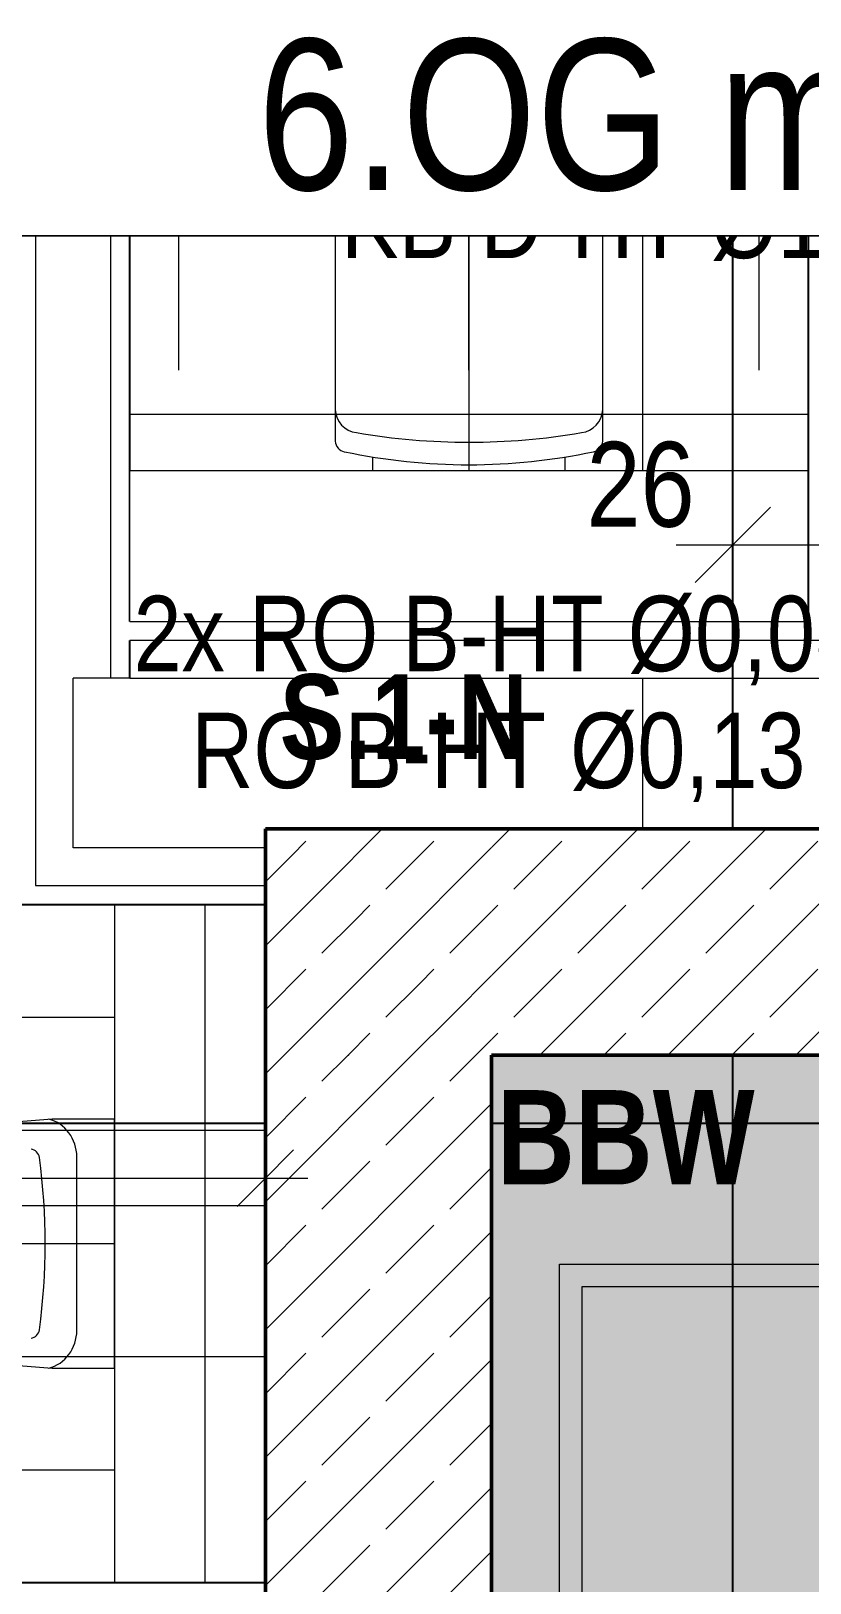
# Model space of a CAD drawing. Header units: centimetres. Extents: x 52.8 to 69.4, y 16.8 to 58.2.
# Drawn here: x 56.308 to 58.375, y 54.042 to 58.158 of the extents above; entities that cross this region are included whole.
import ezdxf
from ezdxf.enums import TextEntityAlignment as Align
from ezdxf.xclip import XClip

# ---------------------------------------------------------------- set-up
doc = ezdxf.new("R2010")
doc.units = ezdxf.units.CM
doc.header["$MEASUREMENT"] = 0
doc.header["$XCLIPFRAME"] = 0
doc.set_wipeout_variables(frame=1)
for name, pattern in [('Achse', [50, 25, -12.5, 0, -12.5]), ('ML1_Strichlinie Konstruktion', [0.211667, 0.070556, -0.141111]), ('Strichlinie', [0.4, 0.3, -0.1]), ('Strichlinie kurz', [0.15, 0.075, -0.075]), ('Strichlinie_ eng', [0.23, 0.15, -0.08]), ('Wipeout_Contour', [100, 0, -100])]:
    doc.linetypes.add(name, pattern=pattern)
for name, color, linetype in [('6._6.OG mit 2x Wunschposition Steuerschränke (rot)_1_Achsen 50.gfb', 7, 'Continuous'), ('6._6.OG mit 2x Wunschposition Steuerschränke (rot)_1_Bemaßung 50.gfb', 7, 'Continuous'), ('6._6.OG mit 2x Wunschposition Steuerschränke (rot)_1_Bodenbelag.gfb', 7, 'Continuous'), ('6._6.OG mit 2x Wunschposition Steuerschränke (rot)_1_Decken.gfb', 7, 'Continuous'), ('6._6.OG mit 2x Wunschposition Steuerschränke (rot)_1_Neubau_Wände innen TB.gfb', 7, 'Continuous'), ('6._6.OG mit 2x Wunschposition Steuerschränke (rot)_1_Neubau_Wände massiv.gfb', 7, 'Continuous'), ('6._6.OG mit 2x Wunschposition Steuerschränke (rot)_1_Objekte Sanitär.gfb', 7, 'Continuous'), ('6._6.OG mit 2x Wunschposition Steuerschränke (rot)_1_Raumstempel_gemeinsam.gfb', 7, 'Continuous'), ('6._6.OG mit 2x Wunschposition Steuerschränke (rot)_1_Raumstempel_TF.gfb', 7, 'Continuous'), ('6._6.OG mit 2x Wunschposition Steuerschränke (rot)_1_Schraffuren.gfb', 7, 'Continuous'), ('6._6.OG mit 2x Wunschposition Steuerschränke (rot)_1_Text 1_50.gfb', 7, 'Continuous'), ('6._6.OG mit 2x Wunschposition Steuerschränke (rot)_1_Treppen_ Rampen.gfb', 7, 'Continuous'), ('6._6.OG mit 2x Wunschposition Steuerschränke (rot)_1_Unterdecken.gfb', 7, 'Continuous')]:
    doc.layers.add(name, color=color, linetype=linetype)
doc.styles.add('ERSTELLTER_STIL_2', font='ARIALNB.TTF')
doc.styles.add('ERSTELLTER_STIL_3', font='')
doc.styles.get('ERSTELLTER_STIL_3').set_extended_font_data('Arial Narrow')
pattern_1 = [(45, (42.56998, 24.06177), (-0.1697056, 0.1697056), []), (45, (42.48513, 24.14663), (-0.1697056, 0.1697056), [0.18, -0.06])]

# ---------------------------------------------------------------- blocks, each defined once
blk = doc.blocks.new('Zeichnung_2_1', base_point=(42.57, 24.0618))
at = {"layer": '6._6.OG mit 2x Wunschposition Steuerschränke (rot)_1_Bodenbelag.gfb', "linetype": 'Continuous', "lineweight": 18, "true_color": 0xdfdfdf}
h = blk.add_hatch(dxfattribs=at)
h.set_pattern_fill('RASTER_30X60_0001', color=254, style=0, pattern_type=2)
h.set_pattern_definition([(0, (57.47, 60.1418), (0, 0.6), []), (90, (57.47, 60.1418), (-1.2, 0), [])])
h.paths.add_polyline_path([(56.57, 56.9918), (58.37, 56.9918), (58.37, 57.6149), (56.57, 57.6149)])
h = blk.add_hatch(dxfattribs=at)
h.set_pattern_fill('RASTER_30X60_0001', color=254, style=0, pattern_type=2)
h.set_pattern_definition([(0, (54.37, 55.2418), (0, 0.6), []), (90, (54.37, 55.2418), (-1.2, 0), [])])
h.paths.add_polyline_path([(54.53, 55.8418), (54.53, 54.0418), (55.27, 54.0418), (56.93, 54.0418), (56.93, 55.8418), (55.27, 55.8418)])
at = {"layer": '6._6.OG mit 2x Wunschposition Steuerschränke (rot)_1_Schraffuren.gfb', "linetype": 'Continuous', "lineweight": 18}
h = blk.add_hatch(dxfattribs=at)
h.set_pattern_fill('VERBAND__QUADRAT_30X30_0001', color=9, style=0, pattern_type=2)
h.set_pattern_definition([(90, (53.87, 54.9418), (-0.6, 0), []), (180, (53.87, 54.9418), (0, 0.6), [])])
h.paths.add_polyline_path([(54.53, 54.0418), (56.53, 54.0418), (56.53, 55.8418), (55.28, 55.8418), (55.28, 56.0418), (54.53, 56.0418)])
at = {"layer": '6._6.OG mit 2x Wunschposition Steuerschränke (rot)_1_Achsen 50.gfb', "color": 7, "linetype": 'Achse', "lineweight": 25, "ltscale": 10}
blk.add_line((54.53, 55.2618), (69.4002, 55.2618), dxfattribs=at)
at = {"layer": '6._6.OG mit 2x Wunschposition Steuerschränke (rot)_1_Bodenbelag.gfb', "color": 7, "linetype": 'Continuous', "lineweight": 13, "ltscale": 10, "flags": 128}
for points in [[(56.57, 57.6149), (56.57, 56.9918), (58.37, 56.9918), (58.37, 57.6149)], [(54.53, 54.0418), (55.27, 54.0418), (56.93, 54.0418), (56.93, 55.8418), (55.27, 55.8418), (54.53, 55.8418)]]:
    blk.add_lwpolyline(points, dxfattribs=at)
at = {"layer": '6._6.OG mit 2x Wunschposition Steuerschränke (rot)_1_Decken.gfb', "color": 7, "linetype": 'Strichlinie kurz', "lineweight": 13, "ltscale": 10, "flags": 128}
blk.add_lwpolyline([(57.93, 57.6149), (57.93, 56.0418), (56.93, 56.0418), (56.93, 55.0418), (54.53, 55.0418)], dxfattribs=at)
at = {"layer": '6._6.OG mit 2x Wunschposition Steuerschränke (rot)_1_Decken.gfb', "color": 8, "linetype": 'Strichlinie', "lineweight": 13, "ltscale": 10, "flags": 128}
blk.add_lwpolyline([(57.93, 57.6149), (57.93, 56.0418), (69.4002, 56.0418)], dxfattribs=at)
at = {"layer": '6._6.OG mit 2x Wunschposition Steuerschränke (rot)_1_Objekte Sanitär.gfb', "color": 8, "linetype": 'ML1_Strichlinie Konstruktion', "lineweight": 13, "ltscale": 10}
for p, q in [((56.7, 57.2591), (56.7, 57.6149)), ((57.47, 57.2591), (57.47, 57.6149)), ((58.24, 57.2591), (58.24, 57.6149))]:
    blk.add_line(p, q, dxfattribs=at)
at = {"layer": '6._6.OG mit 2x Wunschposition Steuerschränke (rot)_1_Objekte Sanitär.gfb', "color": 7, "linetype": 'Continuous', "lineweight": 13, "ltscale": 10}
for p, q in [((57.115, 57.6128), (57.115, 57.0699)), ((57.825, 57.0699), (57.825, 57.6128)), ((57.215, 56.9278), (57.215, 57.0283)), ((57.725, 56.9278), (57.725, 57.0283)), ((57.215, 56.9278), (57.725, 56.9278)), ((56.4297, 54.7119), (56.4297, 55.1717))]:
    blk.add_line(p, q, dxfattribs=at)
at = {"layer": '6._6.OG mit 2x Wunschposition Steuerschränke (rot)_1_Objekte Sanitär.gfb', "color": 7, "linetype": 'Continuous', "lineweight": 13, "ltscale": 10, "flags": 128}
blk.add_lwpolyline([(56.0544, 54.6596), (56.2076, 54.6238), (56.364, 54.6118), (56.53, 54.6118), (56.53, 55.2718), (56.364, 55.2718), (56.2076, 55.2598), (56.0544, 55.224), (56.0101, 55.2019), (55.9701, 55.1719), (55.9356, 55.1349), (55.9075, 55.092), (55.8869, 55.0446), (55.8742, 54.994), (55.87, 54.9418), (55.8742, 54.8896), (55.8869, 54.839), (55.9075, 54.7915), (55.9356, 54.7486), (55.9701, 54.7116), (56.0101, 54.6816)], close=True, dxfattribs=at)
at = {"layer": '6._6.OG mit 2x Wunschposition Steuerschränke (rot)_1_Objekte Sanitär.gfb', "color": 7, "linetype": 'Continuous', "lineweight": 13, "ltscale": 10}
for centre, radius, start, end in [((57.47, 57.6128), 0.355, 179.6528, 180), ((57.47, 57.6128), 0.355, 0, 0.3472), ((57.1795, 57.1571), 0.0646, 182.7222, 263.0247), ((57.7605, 57.1571), 0.0646, 276.9753, 357.2778), ((57.1457, 57.0726), 0.0308, 184.9408, 258.1836), ((57.47, 58.8282), 1.7607, 260.2459, 279.755), ((57.7943, 57.0726), 0.0308, 281.8164, 355.0592), ((57.47, 58.6031), 1.5953, 258.0402, 281.9598)]:
    blk.add_arc(centre, radius, start, end, dxfattribs=at)
for centre, major_axis, start_param, end_param in [((56.3342, 55.1717), (0, 0.1026), 4.712389, 6.061397), ((56.3062, 55.1655), (0, 0.0267), 4.895254, 6.197388), ((54.844, 54.9418), (0, 1.612), 4.570129, 4.854649), ((56.3062, 54.7181), (0, 0.0267), 3.22739, 4.529524), ((56.3342, 54.7119), (0, 0.1026), 3.363381, 4.712389)]:
    blk.add_ellipse(centre, major_axis=major_axis, ratio=0.93164, start_param=start_param, end_param=end_param, dxfattribs=at)
at = {"layer": '6._6.OG mit 2x Wunschposition Steuerschränke (rot)_1_Schraffuren.gfb', "color": 251, "linetype": 'Continuous', "lineweight": 18, "ltscale": 10, "true_color": 0x5f5f5f, "flags": 128}
blk.add_lwpolyline([(54.53, 56.0418), (55.28, 56.0418), (55.28, 55.8418), (56.53, 55.8418), (56.53, 54.0418), (54.53, 54.0418)], dxfattribs=at)
at = {"layer": '6._6.OG mit 2x Wunschposition Steuerschränke (rot)_1_Unterdecken.gfb', "color": 7, "linetype": 'Strichlinie_ eng', "lineweight": 13, "ltscale": 10, "flags": 128}
blk.add_lwpolyline([(56.57, 57.6149), (56.57, 56.5918), (58.37, 56.5918), (58.37, 57.6149)], dxfattribs=at)
at = {"layer": '6._6.OG mit 2x Wunschposition Steuerschränke (rot)_1_Decken.gfb', "color": 7, "linetype": 'Continuous', "lineweight": 13, "insert": (57.6109, 56.0917), "char_height": 0.2, "attachment_point": 8, "style": 'ERSTELLTER_STIL_3'}
blk.add_mtext('\\A1;\\pt0;RO B-HT Ø0,13{\\H0.66x;\\S^  ;\\S^  ;\\S^  ;}', dxfattribs=at)
at = {"layer": '6._6.OG mit 2x Wunschposition Steuerschränke (rot)_1_Text 1_50.gfb', "color": 7, "linetype": 'Continuous', "lineweight": 13, "insert": (57.5442, 55.3489), "char_height": 0.25, "attachment_point": 1, "style": 'ERSTELLTER_STIL_2'}
blk.add_mtext('\\A1;BBW', dxfattribs=at)
at = {"color": 254, "linetype": 'Wipeout_Contour', "lineweight": 0, "ltscale": 320.79298}
blk.add_wipeout([(57.7106, 54.8877), (57.7106, 51.5677), (62.2306, 51.5677), (62.2306, 54.8877)], dxfattribs=at).dxf.layer = '6._6.OG mit 2x Wunschposition Steuerschränke (rot)_1_Treppen_ Rampen.gfb'
at = {"layer": '6._6.OG mit 2x Wunschposition Steuerschränke (rot)_1_Decken.gfb', "linetype": 'Continuous', "lineweight": 0, "true_color": 0x3f3f3f}
blk.add_hatch(color=250, dxfattribs=at).paths.add_polyline_path([(61.6291, 51.7826), (62.61, 55.4418), (57.53, 55.4418), (57.53, 50.8018)])
at = {"layer": '6._6.OG mit 2x Wunschposition Steuerschränke (rot)_1_Decken.gfb', "color": 7, "linetype": 'Strichlinie', "lineweight": 13, "ltscale": 10, "flags": 128}
blk.add_lwpolyline([(57.53, 55.4418), (61.17, 55.4418), (61.17, 55.6218), (62.41, 55.6218), (62.41, 55.4418), (62.61, 55.4418), (62.61, 50.8018), (57.53, 50.8018)], close=True, dxfattribs=at)
at = {"layer": '6._6.OG mit 2x Wunschposition Steuerschränke (rot)_1_Decken.gfb', "color": 7, "linetype": 'Continuous', "lineweight": 13, "ltscale": 10, "flags": 128}
blk.add_lwpolyline([(61.6291, 51.7826), (57.53, 50.8018), (57.53, 55.4418), (62.61, 55.4418)], close=True, dxfattribs=at)
at = {"layer": '6._6.OG mit 2x Wunschposition Steuerschränke (rot)_1_Treppen_ Rampen.gfb', "color": 251, "linetype": 'Continuous', "lineweight": 18, "ltscale": 10, "true_color": 0x5f5f5f}
for p, q in [((57.7706, 51.6277), (57.7706, 54.8277)), ((57.7706, 54.8277), (62.1706, 54.8277))]:
    blk.add_line(p, q, dxfattribs=at)
at = {"layer": '6._6.OG mit 2x Wunschposition Steuerschränke (rot)_1_Treppen_ Rampen.gfb', "color": 7, "linetype": 'Continuous', "lineweight": 13, "ltscale": 10, "flags": 128}
blk.add_lwpolyline([(57.7106, 54.8877), (62.2306, 54.8877), (62.2306, 51.5677), (57.7106, 51.5677)], close=True, dxfattribs=at)
at = {"color": 254, "linetype": 'Wipeout_Contour', "lineweight": 0, "ltscale": 321.23966}
blk.add_wipeout([(56.57, 57.6149), (56.52, 57.6149), (56.52, 56.4418), (56.57, 56.4418)], dxfattribs=at).dxf.layer = '6._6.OG mit 2x Wunschposition Steuerschränke (rot)_1_Neubau_Wände innen TB.gfb'
at = {"color": 254, "linetype": 'Wipeout_Contour', "lineweight": 0, "ltscale": 310.457221}
blk.add_wipeout([(54.53, 53.9918), (56.93, 53.9918), (56.93, 54.0418), (54.53, 54.0418)], dxfattribs=at).dxf.layer = '6._6.OG mit 2x Wunschposition Steuerschränke (rot)_1_Neubau_Wände innen TB.gfb'
at = {"layer": '6._6.OG mit 2x Wunschposition Steuerschränke (rot)_1_Decken.gfb', "color": 8, "linetype": 'Strichlinie', "lineweight": 13, "ltscale": 10, "flags": 128}
for points in [[(69.4002, 56.0418), (69.17, 56.0418), (69.17, 56.6418), (66.17, 56.6418), (66.17, 56.0418), (65.77, 56.0418), (65.77, 56.6418), (62.77, 56.6418), (62.77, 56.0418), (59.77, 56.0418), (59.77, 56.4418), (58.57, 56.4418), (58.57, 56.0418), (56.93, 56.0418), (56.93, 41.2759)], [(56.93, 41.2759), (56.93, 55.0418), (54.53, 55.0418)]]:
    blk.add_lwpolyline(points, dxfattribs=at)
at = {"layer": '6._6.OG mit 2x Wunschposition Steuerschränke (rot)_1_Decken.gfb', "color": 7, "linetype": 'Strichlinie', "lineweight": 13, "ltscale": 10, "flags": 128}
blk.add_lwpolyline([(69.4002, 56.0418), (56.93, 56.0418), (56.93, 41.2759)], dxfattribs=at)
at = {"layer": '6._6.OG mit 2x Wunschposition Steuerschränke (rot)_1_Neubau_Wände innen TB.gfb', "color": 7, "linetype": 'Continuous', "lineweight": 25, "ltscale": 10, "flags": 128}
for points in [[(56.57, 56.5918), (56.57, 57.6149)], [(56.57, 56.4418), (56.57, 56.5418)], [(56.93, 54.0418), (54.53, 54.0418)]]:
    blk.add_lwpolyline(points, dxfattribs=at)
at = {"layer": '6._6.OG mit 2x Wunschposition Steuerschränke (rot)_1_Neubau_Wände innen TB.gfb', "color": 7, "linetype": 'Continuous', "lineweight": 13, "ltscale": 10, "flags": 128}
blk.add_lwpolyline([(56.93, 54.0418), (56.93, 53.9918)], dxfattribs=at)
at = {"layer": '6._6.OG mit 2x Wunschposition Steuerschränke (rot)_1_Unterdecken.gfb', "color": 7, "linetype": 'Strichlinie_ eng', "lineweight": 13, "ltscale": 10, "flags": 128}
blk.add_lwpolyline([(54.53, 54.0418), (56.93, 54.0418), (56.93, 55.8418), (54.53, 55.8418)], dxfattribs=at)
at = {"color": 254, "linetype": 'Wipeout_Contour', "lineweight": 0, "ltscale": 325.661159}
blk.add_wipeout([(56.57, 56.5918), (56.57, 56.5418), (60.52, 56.5418), (60.52, 56.5918)], dxfattribs=at).dxf.layer = '6._6.OG mit 2x Wunschposition Steuerschränke (rot)_1_Neubau_Wände innen TB.gfb'
at = {"color": 254, "linetype": 'Wipeout_Contour', "lineweight": 0, "ltscale": 238.645707}
blk.add_wipeout([(56.27, 55.8918), (56.27, 55.8418), (56.32, 55.8918)], dxfattribs=at).dxf.layer = '6._6.OG mit 2x Wunschposition Steuerschränke (rot)_1_Neubau_Wände innen TB.gfb'
at = {"color": 254, "linetype": 'Wipeout_Contour', "lineweight": 0, "ltscale": 310.532797}
blk.add_wipeout([(56.93, 49.4018), (57.53, 49.4018), (57.53, 55.4418), (56.93, 55.4418)], dxfattribs=at).dxf.layer = '6._6.OG mit 2x Wunschposition Steuerschränke (rot)_1_Neubau_Wände massiv.gfb'
at = {"layer": '6._6.OG mit 2x Wunschposition Steuerschränke (rot)_1_Neubau_Wände massiv.gfb', "linetype": 'Continuous', "lineweight": 0, "true_color": 0x000000}
h = blk.add_hatch(dxfattribs=at)
h.set_pattern_fill('BETON__STAHLBETON_0001', color=18, style=0, pattern_type=2)
h.set_pattern_definition(pattern_1)
h.paths.add_polyline_path([(56.93, 49.4018), (57.53, 49.4018), (57.53, 55.4418), (56.93, 55.4418)])
at = {"layer": '6._6.OG mit 2x Wunschposition Steuerschränke (rot)_1_Bemaßung 50.gfb', "color": 7, "linetype": 'Continuous', "lineweight": 13, "ltscale": 10}
for p, q in [((56.93, 54.9746), (56.93, 55.2559)), ((56.855, 55.0403), (57.005, 55.1903)), ((55.07, 55.1153), (56.93, 55.1153)), ((56.93, 55.1153), (57.0425, 55.1153))]:
    blk.add_line(p, q, dxfattribs=at)
at = {"layer": '6._6.OG mit 2x Wunschposition Steuerschränke (rot)_1_Neubau_Wände innen TB.gfb', "color": 7, "linetype": 'Continuous', "lineweight": 25, "ltscale": 10, "flags": 128}
blk.add_lwpolyline([(58.37, 56.5918), (56.57, 56.5918)], dxfattribs=at)
at = {"layer": '6._6.OG mit 2x Wunschposition Steuerschränke (rot)_1_Neubau_Wände massiv.gfb', "color": 7, "linetype": 'Continuous', "lineweight": 50, "ltscale": 10, "flags": 128}
for points in [[(56.93, 55.4418), (56.93, 49.4018)], [(57.53, 50.8018), (57.53, 55.4418)]]:
    blk.add_lwpolyline(points, dxfattribs=at)
at = {"color": 254, "linetype": 'Wipeout_Contour', "lineweight": 0, "ltscale": 238.963469}
blk.add_wipeout([(56.32, 55.9918), (56.32, 55.8918), (56.42, 55.9918)], dxfattribs=at).dxf.layer = '6._6.OG mit 2x Wunschposition Steuerschränke (rot)_1_Neubau_Wände innen TB.gfb'
at = {"color": 254, "linetype": 'Wipeout_Contour', "lineweight": 0, "ltscale": 326.701871}
blk.add_wipeout([(58.37, 57.6149), (58.37, 56.5918), (58.42, 56.5918), (58.42, 57.6149)], dxfattribs=at).dxf.layer = '6._6.OG mit 2x Wunschposition Steuerschränke (rot)_1_Neubau_Wände innen TB.gfb'
at = {"color": 254, "linetype": 'Wipeout_Contour', "lineweight": 0, "ltscale": 237.231771}
blk.add_wipeout([(56.32, 55.8918), (56.27, 55.8418), (56.32, 55.8418)], dxfattribs=at).dxf.layer = '6._6.OG mit 2x Wunschposition Steuerschränke (rot)_1_Neubau_Wände innen TB.gfb'
at = {"layer": '6._6.OG mit 2x Wunschposition Steuerschränke (rot)_1_Neubau_Wände innen TB.gfb', "color": 7, "linetype": 'Continuous', "lineweight": 25, "ltscale": 10, "flags": 128}
blk.add_lwpolyline([(58.37, 57.6149), (58.37, 56.5918)], dxfattribs=at)
at = {"layer": '6._6.OG mit 2x Wunschposition Steuerschränke (rot)_1_Decken.gfb', "color": 7, "linetype": 'Continuous', "lineweight": 13, "insert": (57.9, 57.4974), "char_height": 0.2, "attachment_point": 8, "style": 'ERSTELLTER_STIL_3'}
blk.add_mtext('\\A1;\\pt0;KB D-HT Ø13{\\H0.66x;\\S^  ;\\S^  ;\\S^  ;}', dxfattribs=at)
at = {"color": 254, "linetype": 'Wipeout_Contour', "lineweight": 0, "ltscale": 318.185253}
blk.add_wipeout([(56.32, 55.8418), (56.93, 55.8418), (56.93, 55.8918), (56.32, 55.8918)], dxfattribs=at).dxf.layer = '6._6.OG mit 2x Wunschposition Steuerschränke (rot)_1_Neubau_Wände innen TB.gfb'
at = {"layer": '6._6.OG mit 2x Wunschposition Steuerschränke (rot)_1_Neubau_Wände innen TB.gfb', "color": 7, "linetype": 'Continuous', "lineweight": 25, "ltscale": 10, "flags": 128}
blk.add_lwpolyline([(56.27, 55.8418), (56.93, 55.8418)], dxfattribs=at)
at = {"color": 254, "linetype": 'Wipeout_Contour', "lineweight": 0, "ltscale": 323.189718}
blk.add_wipeout([(56.57, 56.5918), (58.37, 56.5918), (58.37, 56.9918), (56.57, 56.9918)], dxfattribs=at).dxf.layer = '6._6.OG mit 2x Wunschposition Steuerschränke (rot)_1_Neubau_Wände innen TB.gfb'
at = {"color": 254, "linetype": 'Wipeout_Contour', "lineweight": 0, "ltscale": 237.549799}
blk.add_wipeout([(56.42, 55.9918), (56.32, 55.8918), (56.42, 55.8918)], dxfattribs=at).dxf.layer = '6._6.OG mit 2x Wunschposition Steuerschränke (rot)_1_Neubau_Wände innen TB.gfb'
at = {"layer": '6._6.OG mit 2x Wunschposition Steuerschränke (rot)_1_Bemaßung 50.gfb', "color": 7, "linetype": 'Continuous', "lineweight": 13, "ltscale": 10}
for p, q in [((58.17, 56.6077), (58.17, 57.0952)), ((58.27, 56.8952), (58.07, 56.6952)), ((58.02, 56.7952), (58.17, 56.7952)), ((58.17, 56.7952), (58.6919, 56.7952))]:
    blk.add_line(p, q, dxfattribs=at)
at = {"layer": '6._6.OG mit 2x Wunschposition Steuerschränke (rot)_1_Neubau_Wände innen TB.gfb', "color": 7, "linetype": 'Continuous', "lineweight": 13, "ltscale": 10}
blk.add_line((56.32, 55.9918), (56.32, 55.8918), dxfattribs=at)
at = {"layer": '6._6.OG mit 2x Wunschposition Steuerschränke (rot)_1_Neubau_Wände innen TB.gfb', "color": 7, "linetype": 'Continuous', "lineweight": 13, "ltscale": 10, "flags": 128}
for points in [[(58.37, 56.9918), (56.57, 56.9918)], [(56.57, 56.5918), (56.57, 56.9918)], [(58.37, 56.5918), (58.37, 56.9918)], [(56.57, 56.5918), (58.37, 56.5918)]]:
    blk.add_lwpolyline(points, dxfattribs=at)
at = {"layer": '6._6.OG mit 2x Wunschposition Steuerschränke (rot)_1_Bemaßung 50.gfb', "color": 7, "linetype": 'Continuous', "lineweight": 13, "insert": (57.782, 56.8402), "char_height": 0.225, "width": 0.288002, "attachment_point": 7, "style": 'ERSTELLTER_STIL_3'}
blk.add_mtext('\\A1;26', dxfattribs=at)
at = {"color": 254, "linetype": 'Wipeout_Contour', "lineweight": 0, "ltscale": 318.538318}
blk.add_wipeout([(56.42, 55.8918), (56.93, 55.8918), (56.93, 55.9918), (56.42, 55.9918)], dxfattribs=at).dxf.layer = '6._6.OG mit 2x Wunschposition Steuerschränke (rot)_1_Neubau_Wände innen TB.gfb'
at = {"layer": '6._6.OG mit 2x Wunschposition Steuerschränke (rot)_1_Neubau_Wände innen TB.gfb', "color": 7, "linetype": 'Continuous', "lineweight": 13, "ltscale": 10}
for p, q in [((56.32, 55.8918), (56.42, 55.8918)), ((56.42, 55.8918), (56.93, 55.8918))]:
    blk.add_line(p, q, dxfattribs=at)
at = {"layer": '6._6.OG mit 2x Wunschposition Steuerschränke (rot)_1_Neubau_Wände innen TB.gfb', "color": 8, "linetype": 'Continuous', "lineweight": 13, "ltscale": 10, "flags": 128}
for points in [[(56.93, 55.9918), (56.42, 55.9918)], [(56.93, 55.8918), (56.93, 55.9918)]]:
    blk.add_lwpolyline(points, dxfattribs=at)
at = {"layer": '6._6.OG mit 2x Wunschposition Steuerschränke (rot)_1_Neubau_Wände innen TB.gfb', "color": 7, "linetype": 'Continuous', "lineweight": 13, "ltscale": 10, "flags": 128}
blk.add_lwpolyline([(56.93, 55.8418), (56.93, 55.8918)], dxfattribs=at)
at = {"color": 254, "linetype": 'Wipeout_Contour', "lineweight": 0, "ltscale": 318.093557}
blk.add_wipeout([(56.32, 55.8918), (56.32, 56.4418), (56.27, 56.4418), (56.27, 55.8918)], dxfattribs=at).dxf.layer = '6._6.OG mit 2x Wunschposition Steuerschränke (rot)_1_Neubau_Wände innen TB.gfb'
at = {"color": 254, "linetype": 'Wipeout_Contour', "lineweight": 0, "ltscale": 239.256728}
blk.add_wipeout([(57.53, 55.4418), (56.93, 56.0418), (56.93, 55.4418)], dxfattribs=at).dxf.layer = '6._6.OG mit 2x Wunschposition Steuerschränke (rot)_1_Neubau_Wände massiv.gfb'
at = {"layer": '6._6.OG mit 2x Wunschposition Steuerschränke (rot)_1_Neubau_Wände massiv.gfb', "linetype": 'Continuous', "lineweight": 0, "true_color": 0x000000}
h = blk.add_hatch(dxfattribs=at)
h.set_pattern_fill('BETON__STAHLBETON_0001', color=18, style=0, pattern_type=2)
h.set_pattern_definition(pattern_1)
h.paths.add_polyline_path([(57.53, 55.4418), (56.93, 56.0418), (56.93, 55.4418)])
at = {"color": 254, "linetype": 'Wipeout_Contour', "lineweight": 0, "ltscale": 318.447217}
blk.add_wipeout([(56.42, 55.9918), (56.42, 56.4418), (56.32, 56.4418), (56.32, 55.9918)], dxfattribs=at).dxf.layer = '6._6.OG mit 2x Wunschposition Steuerschränke (rot)_1_Neubau_Wände innen TB.gfb'
at = {"layer": '6._6.OG mit 2x Wunschposition Steuerschränke (rot)_1_Neubau_Wände innen TB.gfb', "color": 7, "linetype": 'Continuous', "lineweight": 13, "ltscale": 10}
for p, q in [((56.32, 56.4418), (56.32, 55.9918)), ((56.32, 55.9918), (56.32, 55.8918))]:
    blk.add_line(p, q, dxfattribs=at)
at = {"layer": '6._6.OG mit 2x Wunschposition Steuerschränke (rot)_1_Neubau_Wände innen TB.gfb', "color": 8, "linetype": 'Continuous', "lineweight": 13, "ltscale": 10, "flags": 128}
blk.add_lwpolyline([(56.42, 55.9918), (56.42, 56.4418)], dxfattribs=at)
at = {"color": 254, "linetype": 'Wipeout_Contour', "lineweight": 0, "ltscale": 320.536344}
blk.add_wipeout([(56.32, 57.6149), (56.27, 57.6149), (56.27, 56.4418), (56.32, 56.4418)], dxfattribs=at).dxf.layer = '6._6.OG mit 2x Wunschposition Steuerschränke (rot)_1_Neubau_Wände innen TB.gfb'
at = {"color": 254, "linetype": 'Wipeout_Contour', "lineweight": 0, "ltscale": 320.886988}
blk.add_wipeout([(56.52, 57.6149), (56.32, 57.6149), (56.32, 56.4418), (56.52, 56.4418)], dxfattribs=at).dxf.layer = '6._6.OG mit 2x Wunschposition Steuerschränke (rot)_1_Neubau_Wände innen TB.gfb'
at = {"layer": '6._6.OG mit 2x Wunschposition Steuerschränke (rot)_1_Neubau_Wände innen TB.gfb', "color": 7, "linetype": 'Continuous', "lineweight": 13, "ltscale": 10}
for p, q in [((56.32, 57.6149), (56.32, 56.4418)), ((56.52, 56.4418), (56.52, 57.6149))]:
    blk.add_line(p, q, dxfattribs=at)
at = {"layer": '6._6.OG mit 2x Wunschposition Steuerschränke (rot)_1_Neubau_Wände innen TB.gfb', "color": 7, "linetype": 'Continuous', "lineweight": 13, "ltscale": 10, "flags": 128}
for points in [[(56.52, 56.4418), (56.42, 56.4418)], [(56.57, 56.4418), (56.52, 56.4418)]]:
    blk.add_lwpolyline(points, dxfattribs=at)
at = {"color": 254, "linetype": 'Wipeout_Contour', "lineweight": 0, "ltscale": 325.306906}
blk.add_wipeout([(60.42, 56.5418), (56.57, 56.5418), (56.57, 56.4418), (60.42, 56.4418)], dxfattribs=at).dxf.layer = '6._6.OG mit 2x Wunschposition Steuerschränke (rot)_1_Neubau_Wände innen TB.gfb'
at = {"layer": '6._6.OG mit 2x Wunschposition Steuerschränke (rot)_1_Achsen 50.gfb', "color": 7, "linetype": 'Achse', "lineweight": 25, "ltscale": 10}
blk.add_line((58.17, 41.2759), (58.17, 57.6149), dxfattribs=at)
blk.add_line((58.17, 41.2759), (58.17, 57.6149), dxfattribs=at)
at = {"layer": '6._6.OG mit 2x Wunschposition Steuerschränke (rot)_1_Neubau_Wände innen TB.gfb', "color": 7, "linetype": 'Continuous', "lineweight": 13, "ltscale": 10}
blk.add_line((60.42, 56.5418), (56.57, 56.5418), dxfattribs=at)
at = {"layer": '6._6.OG mit 2x Wunschposition Steuerschränke (rot)_1_Neubau_Wände innen TB.gfb', "color": 8, "linetype": 'Continuous', "lineweight": 13, "ltscale": 10, "flags": 128}
for points in [[(56.57, 56.5418), (56.57, 56.4418)], [(56.57, 56.4418), (60.42, 56.4418)]]:
    blk.add_lwpolyline(points, dxfattribs=at)
at = {"layer": '6._6.OG mit 2x Wunschposition Steuerschränke (rot)_1_Decken.gfb', "color": 7, "linetype": 'Continuous', "lineweight": 13, "insert": (57.6109, 56.4018), "char_height": 0.2, "attachment_point": 8, "style": 'ERSTELLTER_STIL_3'}
blk.add_mtext('\\A1;\\pt0;2x RO B-HT Ø0,08{\\H0.66x;\\S^  ;\\S^  ;\\S^  ;}', dxfattribs=at)
at = {"layer": '6._6.OG mit 2x Wunschposition Steuerschränke (rot)_1_Raumstempel_TF.gfb', "color": 7, "linetype": 'Continuous', "lineweight": 13, "insert": (56.9678, 56.2239), "char_height": 0.225, "attachment_point": 7, "style": 'ERSTELLTER_STIL_2'}
blk.add_mtext('\\A1;S.1-N', dxfattribs=at)
at = {"color": 254, "linetype": 'Wipeout_Contour', "lineweight": 0, "ltscale": 659.17059}
blk.add_wipeout([(57.53, 56.0418), (57.53, 55.4418), (61.17, 55.4418), (61.17, 55.6218), (62.41, 55.6218), (62.41, 55.4418), (63.11, 55.4418), (63.11, 56.0418)], dxfattribs=at).dxf.layer = '6._6.OG mit 2x Wunschposition Steuerschränke (rot)_1_Neubau_Wände massiv.gfb'
at = {"layer": '6._6.OG mit 2x Wunschposition Steuerschränke (rot)_1_Neubau_Wände massiv.gfb', "linetype": 'Continuous', "lineweight": 0, "true_color": 0x000000}
h = blk.add_hatch(dxfattribs=at)
h.set_pattern_fill('BETON__STAHLBETON_0001', color=18, style=0, pattern_type=2)
h.set_pattern_definition(pattern_1)
h.paths.add_polyline_path([(57.53, 56.0418), (57.53, 55.4418), (61.17, 55.4418), (61.17, 55.6218), (62.41, 55.6218), (62.41, 55.4418), (63.11, 55.4418), (63.11, 56.0418)])
at = {"color": 254, "linetype": 'Wipeout_Contour', "lineweight": 0, "ltscale": 240.086574}
blk.add_wipeout([(57.53, 56.0418), (56.93, 56.0418), (57.53, 55.4418)], dxfattribs=at).dxf.layer = '6._6.OG mit 2x Wunschposition Steuerschränke (rot)_1_Neubau_Wände massiv.gfb'
at = {"layer": '6._6.OG mit 2x Wunschposition Steuerschränke (rot)_1_Neubau_Wände massiv.gfb', "linetype": 'Continuous', "lineweight": 0, "true_color": 0x000000}
h = blk.add_hatch(dxfattribs=at)
h.set_pattern_fill('BETON__STAHLBETON_0001', color=18, style=0, pattern_type=2)
h.set_pattern_definition(pattern_1)
h.paths.add_polyline_path([(57.53, 56.0418), (56.93, 56.0418), (57.53, 55.4418)])
at = {"layer": '6._6.OG mit 2x Wunschposition Steuerschränke (rot)_1_Neubau_Wände massiv.gfb', "color": 7, "linetype": 'Continuous', "lineweight": 50, "ltscale": 10, "flags": 128}
for points in [[(56.93, 56.0418), (56.93, 55.4418)], [(63.11, 56.0418), (56.93, 56.0418)], [(57.53, 55.4418), (61.17, 55.4418)]]:
    blk.add_lwpolyline(points, dxfattribs=at)
blk = doc.blocks.new('Mitgelieferter Zeichnungstitel[2]', base_point=(54.53, 41.2759))
at = {"color": 7, "linetype": 'Continuous', "lineweight": 13, "ltscale": 10}
blk.add_line((54.53, 57.6149), (69.4002, 57.6149), dxfattribs=at)
at = {"color": 7, "lineweight": 13, "style": 'ERSTELLTER_STIL_3'}
blk.add_attdef('AC_DrawingNumber', text='', height=0.4, dxfattribs=at).set_placement((54.53, 58.1315), align=Align.TOP_LEFT)
blk.add_attdef('AC_DrawingName', text='', height=0.4, dxfattribs=at).set_placement((61.9651, 58.1369), align=Align.TOP_CENTER)
blk.add_attdef('AC_DrawingScale', text='', height=0.4, dxfattribs=at).set_placement((69.4002, 58.1315), align=Align.TOP_RIGHT)

msp = doc.modelspace()

# ---------------------------------------------------------------- linework, layer by layer
at = {"layer": '6._6.OG mit 2x Wunschposition Steuerschränke (rot)_1_Raumstempel_gemeinsam.gfb', "color": 7, "linetype": 'Continuous', "lineweight": 13, "ltscale": 10, "flags": 128}
msp.add_lwpolyline([(54.53, 41.2759), (69.4002, 41.2759), (69.4002, 57.6149), (54.53, 57.6149)], close=True, dxfattribs=at)

# ---------------------------------------------------------------- next in the draw order: block references
at = {"color": 7, "linetype": 'Continuous', "lineweight": 13, "ltscale": 10}
ref = msp.add_blockref('Zeichnung_2_1', (42.57, 24.0618), dxfattribs=at)
XClip(ref).set_block_clipping_path([(54.5300182444, 41.2759269262), (69.4001759032, 57.6149247779)])

# ---------------------------------------------------------------- next in the draw order: block references
ref = msp.add_blockref('Mitgelieferter Zeichnungstitel[2]', (54.53, 41.2759), dxfattribs=at)
ref.add_attrib('AC_DrawingName', '6.OG mit 2x Wunschposition Steuerschränke (rot)', dxfattribs={"color": 7, "lineweight": 13, "height": 0.4, "style": 'ERSTELLTER_STIL_3'}).set_placement((61.9651, 58.1369), align=Align.TOP_CENTER)

doc.saveas('drawing.dxf')
